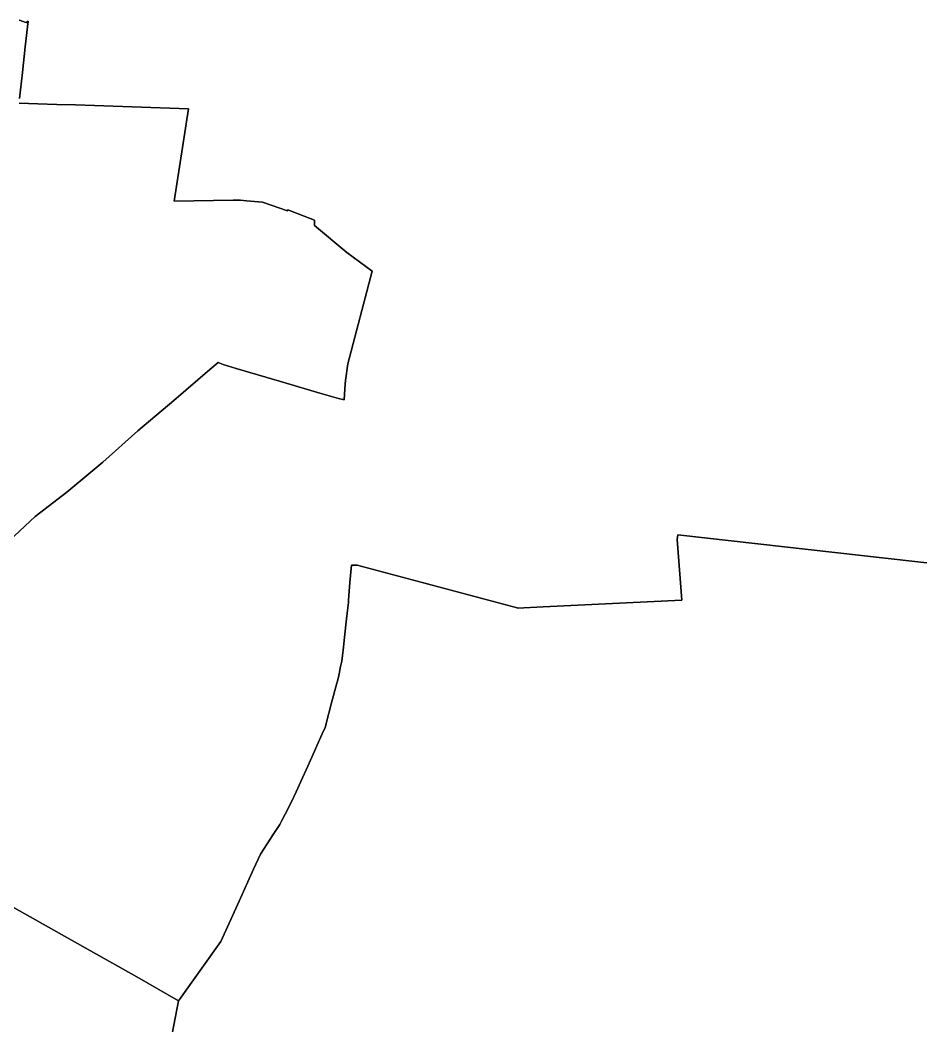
# Model space of a CAD drawing. Header units: inches. Extents: x 130170 to 284068, y 377793 to 804530.
# Drawn here: x 174744 to 176656, y 639006 to 641140 of the extents above; entities that cross this region are included whole.
import ezdxf

# ---------------------------------------------------------------- set-up
doc = ezdxf.new("R2010")
doc.units = ezdxf.units.IN
doc.header["$MEASUREMENT"] = 0
doc.layers.add('muni_il', color=7, linetype='Continuous')

msp = doc.modelspace()

# ---------------------------------------------------------------- linework, layer by layer
at = {"layer": 'muni_il'}
for points in [[(174741.6, 641139.9), (174744.6, 641138.9), (174747.6, 641137.8), (174750.6, 641136.7), (174753.6, 641135.7), (174756.6, 641134.7), (174760.8, 641137.9), (174754.8, 641083.2), (174748.8, 641028.5), (174742.8, 640973.9)], [(174742.8, 640973.9), (174748.8, 641028.5), (174754.8, 641083.2), (174760.8, 641137.9), (174756.6, 641134.7), (174753.6, 641135.7), (174750.6, 641136.7), (174747.6, 641137.8), (174744.6, 641138.9), (174741.6, 641139.9)], [(174741.8, 640963.9), (174781.7, 640962.6), (174821.7, 640961.2), (174861.7, 640959.9), (174901.7, 640958.6), (174941.7, 640957.2), (174981.6, 640955.9), (175021.6, 640954.6), (175061.6, 640953.2), (175101.6, 640951.9), (175070.7, 640755.4), (175196.3, 640758.1), (175212.1, 640758), (175224.2, 640756.7), (175258.5, 640753.9), (175311.4, 640735.3), (175312.5, 640737.3), (175368.9, 640715.6), (175369, 640703.8), (175437.3, 640647), (175491.5, 640607), (175439.8, 640410.6), (175434.8, 640375.5), (175434.2, 640367.5), (175432.8, 640346.4), (175431.9, 640334.3), (175419.9, 640336.8), (175379.9, 640348.1), (175301.7, 640371.5), (175294.8, 640373.5), (175202.4, 640400.9), (175174.9, 640408.9), (175164.6, 640413.4), (175146.8, 640398.3), (175070.3, 640332.7), (174994, 640268.1), (174919.3, 640202.2), (174843, 640138.3), (174776.1, 640086.7), (174720.7, 640034.9)], [(174720.7, 640034.9), (174776.1, 640086.7), (174843, 640138.3), (174919.3, 640202.2), (174994, 640268.1), (175070.3, 640332.7), (175146.8, 640398.3), (175164.6, 640413.4), (175174.9, 640408.9), (175202.4, 640400.9), (175294.8, 640373.5), (175301.7, 640371.5), (175379.9, 640348.1), (175419.9, 640336.8), (175431.9, 640334.3), (175432.8, 640346.4), (175434.2, 640367.5), (175434.8, 640375.5), (175439.8, 640410.6), (175491.5, 640607), (175437.3, 640647), (175369, 640703.8), (175368.9, 640715.6), (175312.5, 640737.3), (175311.4, 640735.3), (175258.5, 640753.9), (175224.2, 640756.7), (175212.1, 640758), (175196.3, 640758.1), (175070.7, 640755.4), (175101.6, 640951.9), (175061.6, 640953.2), (175021.6, 640954.6), (174981.6, 640955.9), (174941.7, 640957.2), (174901.7, 640958.6), (174861.7, 640959.9), (174821.7, 640961.2), (174781.7, 640962.6), (174741.8, 640963.9)], [(176977.1, 639953.5), (176140.2, 640047.5), (176139.1, 640037.6), (176148.5, 639908.8), (175854.3, 639895), (175799.7, 639892.2), (175798.9, 639892.9), (175459.3, 639983.5), (175447.1, 639983.4), (175443.7, 639946.2), (175441.7, 639918.7), (175441.1, 639909.3), (175440.8, 639904.4), (175439.5, 639892.7), (175438.2, 639881.2), (175437, 639869.3), (175432.8, 639830.3), (175430.3, 639809.1), (175429.7, 639802.9), (175428.3, 639791.8), (175427, 639779.6), (175423.3, 639765.1), (175422.4, 639759.9), (175420.7, 639749.4), (175417.5, 639737.2), (175416.5, 639733.2), (175404.9, 639691.2), (175399.1, 639669.1), (175391.2, 639638.5), (175385, 639625.1), (175354.7, 639556.8), (175340.1, 639524.2), (175329.7, 639502.4), (175319.2, 639479.9), (175306.4, 639455), (175299.4, 639441.4), (175295.1, 639433.2), (175282.7, 639413.9), (175254, 639369.7), (175239.4, 639338.5), (175208.9, 639270.5), (175198, 639246.6), (175169.8, 639184.7), (175082.3, 639061.4), (175080.2, 639058.9), (174991.7, 639109.6), (174893.2, 639165), (174624.8, 639315.4)], [(175066.5, 638989), (175080.2, 639058.9), (175082.3, 639061.4), (175169.8, 639184.7), (175198, 639246.6), (175208.9, 639270.5), (175239.4, 639338.5), (175254, 639369.7), (175282.7, 639413.9), (175295.1, 639433.2), (175299.4, 639441.4), (175306.4, 639455), (175319.2, 639479.9), (175329.7, 639502.4), (175340.1, 639524.2), (175354.7, 639556.8), (175385, 639625.1), (175391.2, 639638.5), (175399.1, 639669.1), (175404.9, 639691.2), (175416.5, 639733.2), (175417.5, 639737.2), (175420.7, 639749.4), (175422.4, 639759.9), (175423.3, 639765.1), (175427, 639779.6), (175428.3, 639791.8), (175429.7, 639802.9), (175430.3, 639809.1), (175432.8, 639830.3), (175437, 639869.3), (175438.2, 639881.2), (175439.5, 639892.7), (175440.8, 639904.4), (175441.1, 639909.3), (175441.7, 639918.7), (175443.7, 639946.2), (175447.1, 639983.4), (175459.3, 639983.5), (175798.9, 639892.9), (175799.7, 639892.2), (175854.3, 639895), (176148.5, 639908.8), (176139.1, 640037.6), (176140.2, 640047.5), (176977.1, 639953.5)], [(174624.8, 639315.4), (174893.2, 639165), (174991.7, 639109.6), (175080.2, 639058.9), (175066.5, 638989), (175064.7, 638983.7), (175063.5, 638981.7), (175059.9, 638979.5), (175052.6, 638977.2), (175050.3, 638978.1), (175035.8, 638952.4), (175035.8, 638952.4), (175035.8, 638952.4), (175007.6, 638902.2), (175003.1, 638897.7), (174844.9, 638740.5), (174838.8, 638733.9), (174659.9, 638605.6)]]:
    msp.add_lwpolyline(points, dxfattribs=at)

doc.saveas('drawing.dxf')
